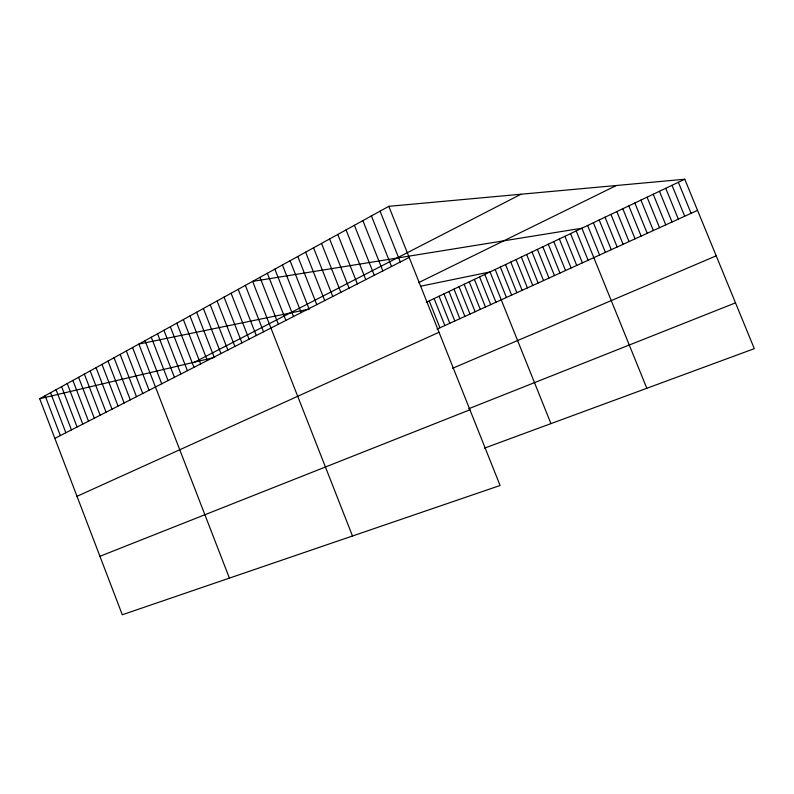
<?xml version="1.0" encoding="UTF-8"?>
<svg xmlns="http://www.w3.org/2000/svg" width="794" height="794" viewBox="0 0 794 794"><rect width="100%" height="100%" fill="white"/><g stroke="black" fill="none" stroke-linecap="round" stroke-linejoin="round"><path stroke-width="1.19" d="M388.812 206.331L500.091 485.491L122.286 614.764L39.7 398.727L388.812 206.331L684.765 179.236L754.3 348.655L484.429 448.144M194.53 362.133L521.013 194.232M54.855 438.367L409.188 257.454M418.498 282.694L616.382 185.498M426.299 302.296L684.765 179.236M436.988 329.123L697.539 210.37M77.008 496.319L439.013 332.269M452.6 368.277L716.208 255.837M468.728 408.741L735.502 302.861M99.935 556.296L469.919 409.793M39.7 398.727L214.678 357.379M309.402 309.055L138.861 344.08L229.406 578.111M420.423 286.247L490.047 271.945L550.947 423.619M678.364 182.283L691.098 213.308M672.022 185.3L684.696 216.226M665.719 188.307L678.344 219.124M659.457 191.285L672.032 221.992M653.244 194.242L665.759 224.851M647.07 197.18L659.536 227.689M640.937 200.098L653.363 230.508M634.853 202.996L647.219 233.307M628.808 205.874L641.125 236.086M622.804 208.743L635.071 238.845M616.839 211.581L629.056 241.584M610.914 214.4L623.082 244.304M605.028 217.199L617.156 247.003M599.182 219.978L611.261 249.693M593.376 222.747L605.405 252.363M587.61 225.496L599.599 255.013M646.822 388.276L581.883 228.215L252.631 281.384L352.486 535.99M576.196 230.925L588.086 260.253M570.549 233.615L582.389 262.854M564.931 236.294L576.732 265.434M559.353 238.944L571.104 267.995M553.815 241.584L565.526 270.536M548.307 244.205L559.969 273.067M542.838 246.815L554.46 275.578M537.409 249.395L548.982 278.079M532.01 251.966L543.543 280.56M526.64 254.517L538.134 283.021M521.321 257.058L532.764 285.473M516.021 259.578L527.424 287.904M510.76 262.08L522.124 290.316M505.53 264.571L516.854 292.718M500.339 267.042L511.624 295.11M495.178 269.503L506.413 297.482M484.797 274.446L495.952 302.246M479.586 276.927L490.702 304.638M474.405 279.399L485.471 307.02M469.254 281.85L480.281 309.392M464.133 284.282L475.13 311.734M459.051 286.703L469.998 314.077M453.999 289.105L464.907 316.399M448.977 291.497L459.855 318.702M443.995 293.879L454.823 320.994M439.042 296.231L449.831 323.267M434.11 298.584L444.868 325.53M429.217 300.906L439.936 327.783M380.068 211.154L400.305 261.99M371.413 215.918L391.521 266.476M362.868 220.633L382.847 270.913M354.412 225.298L374.262 275.29M346.055 229.903L365.776 279.627M337.787 234.458L357.379 283.915M329.619 238.954L349.082 288.143M321.53 243.411L340.874 292.341M313.541 247.817L332.765 296.48M305.63 252.174L324.736 300.579M297.81 256.482L316.796 304.628M290.078 260.75L308.945 308.638M282.426 264.968L301.184 312.608M274.853 269.136L293.492 316.528M267.37 273.265L285.89 320.409M259.956 277.344L278.376 324.25M245.376 285.383L263.568 331.813M238.2 289.334L256.283 335.534M231.094 293.254L249.068 339.207M224.057 297.125L241.932 342.859M217.099 300.966L234.875 346.462M210.221 304.757L227.888 350.025M203.403 308.519L220.96 353.558M196.654 312.231L214.112 357.062M189.974 315.913L207.333 360.516M183.354 319.555L200.624 363.95M176.814 323.168L193.984 367.344M170.333 326.741L187.404 370.699M163.911 330.274L180.893 374.024M157.559 333.778L174.442 377.319M151.267 337.242L168.05 380.574M145.034 340.676L161.728 383.81M132.568 347.554L149.073 390.261M126.325 350.988L142.751 393.496M120.162 354.392L136.489 396.692M114.048 357.757L130.285 399.858M107.994 361.091L124.142 402.995M101.999 364.396L118.058 406.101M96.064 367.672L112.043 409.178M90.179 370.907L106.068 412.225M84.362 374.113L100.163 415.242M78.586 377.299L94.317 418.23M72.879 380.445L88.511 421.187M67.222 383.562L82.775 424.115M61.614 386.648L77.087 427.023M56.056 389.715L71.45 429.901M50.558 392.742L65.862 432.75M45.099 395.749L60.334 435.578"/></g></svg>
